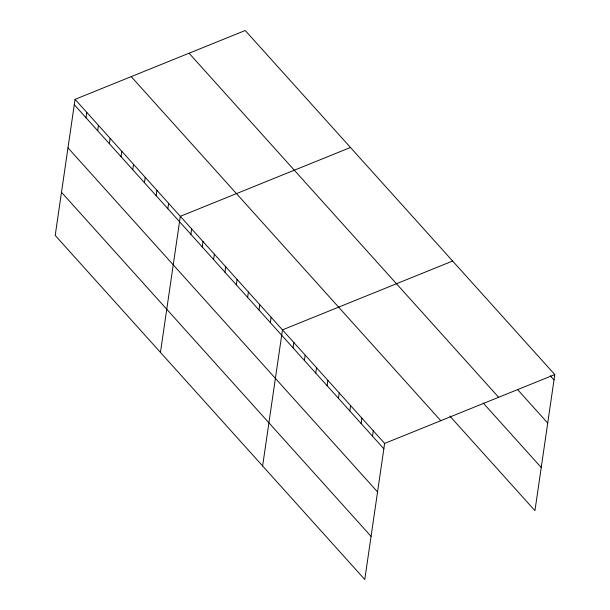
<?xml version="1.0" encoding="UTF-8"?>
<svg xmlns="http://www.w3.org/2000/svg" width="610" height="610" viewBox="0 0 610 610"><rect width="100%" height="100%" fill="white"/><g stroke="black" fill="none" stroke-linecap="round" stroke-linejoin="round"><path stroke-width="0.91" d="M75.06 99.346L55.205 235.429L364.78 579.5L384.628 443.417L75.06 99.346L245.22 30.5L554.795 374.57L534.939 510.654L449.806 416.035M85.972 117.707L86.75 112.347M97.669 130.7L98.446 125.34M109.358 143.701L110.143 138.34M121.054 156.701L121.84 151.341M132.751 169.702L133.529 164.334M144.448 182.695L145.226 177.335M156.137 195.696L156.923 190.335M167.834 208.696L168.619 203.328M160.46 352.412L180.316 216.329L350.475 147.483M190.884 234.309L191.662 228.948M202.23 246.92L203.016 241.56M213.584 259.54L214.362 254.179M224.938 272.159L225.715 266.791M236.283 284.771L237.069 279.41M247.637 297.39L248.415 292.022M258.983 310.002L259.769 304.642M270.337 322.621L271.122 317.261M262.62 465.956L282.468 329.873L452.635 261.027M293.036 347.852L293.822 342.492M304.39 360.464L305.175 355.104M315.744 373.084L316.521 367.723M327.09 385.703L327.875 380.335M338.443 398.315L339.229 392.954M349.797 410.934L350.575 405.566M361.143 423.546L361.928 418.185M372.496 436.165L373.282 430.805M384.628 443.417L554.795 374.57M550.228 375.729L554.01 379.931M517.448 389.432L547.719 423.073M189.07 53.222L498.637 397.293M483.219 403.035L541.238 467.519M131.211 76.624L440.786 420.702M74.275 104.706L383.85 448.777M67.984 147.841L377.552 491.919M61.496 192.287L371.071 536.365"/></g></svg>
